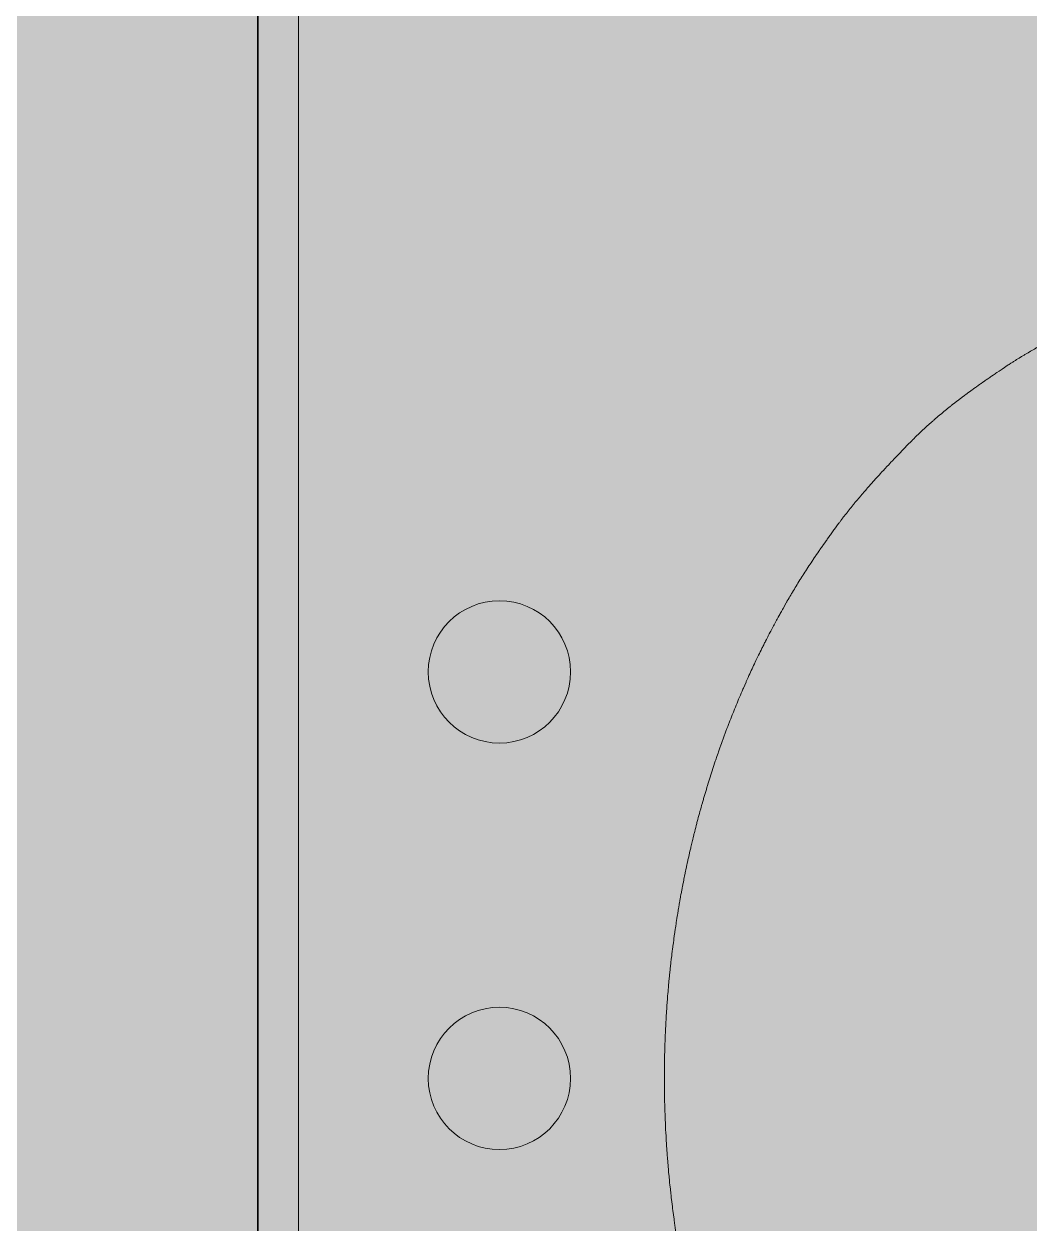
# Model space of a CAD drawing. Header units: millimetres. Extents: x 998 to 1067.2, y 1047.1 to 1079.2.
# Drawn here: x 1016.8177 to 1017.0651, y 1075.6138 to 1075.909 of the extents above; entities that cross this region are included whole.
import ezdxf
from ezdxf.lldxf.tags import DXFTag

# ---------------------------------------------------------------- set-up
doc = ezdxf.new("R2010")
doc.units = ezdxf.units.MM
doc.layers.add('AI-Hatch equip san', color=255, linetype='Continuous', lineweight=0)
doc.layers.add('ALVENARIA', color=4, linetype='Continuous')
doc.layers.add('MOBILIARIOS', color=8, linetype='Continuous')
tags = doc.linetypes.add('New Line2', pattern=[18.5, 12, -3, 0.5, -3]).pattern_tags.tags
tags[10:11] = [DXFTag(74, 4), DXFTag(75, 0), DXFTag(340, '0'), DXFTag(46, 1.0), DXFTag(50, 0.0), DXFTag(44, 0.0), DXFTag(45, 0.0)]
tags[8:9] = [DXFTag(74, 4), DXFTag(75, 0), DXFTag(340, '0'), DXFTag(46, 1.0), DXFTag(50, 0.0), DXFTag(44, 0.0), DXFTag(45, 0.0)]
tags[6:7] = [DXFTag(74, 4), DXFTag(75, 0), DXFTag(340, '0'), DXFTag(46, 1.0), DXFTag(50, 0.0), DXFTag(44, 0.0), DXFTag(45, 0.0)]
tags[4:5] = [DXFTag(74, 4), DXFTag(75, 0), DXFTag(340, '0'), DXFTag(46, 1.0), DXFTag(50, 0.0), DXFTag(44, 0.0), DXFTag(45, 0.0)]
tags = doc.linetypes.add('New Line3', pattern=[18.5, 12, -3, 0.5, -3]).pattern_tags.tags
tags[10:11] = [DXFTag(74, 4), DXFTag(75, 0), DXFTag(340, '0'), DXFTag(46, 1.0), DXFTag(50, 0.0), DXFTag(44, 0.0), DXFTag(45, 0.0)]
tags[8:9] = [DXFTag(74, 4), DXFTag(75, 0), DXFTag(340, '0'), DXFTag(46, 1.0), DXFTag(50, 0.0), DXFTag(44, 0.0), DXFTag(45, 0.0)]
tags[6:7] = [DXFTag(74, 4), DXFTag(75, 0), DXFTag(340, '0'), DXFTag(46, 1.0), DXFTag(50, 0.0), DXFTag(44, 0.0), DXFTag(45, 0.0)]
tags[4:5] = [DXFTag(74, 4), DXFTag(75, 0), DXFTag(340, '0'), DXFTag(46, 1.0), DXFTag(50, 0.0), DXFTag(44, 0.0), DXFTag(45, 0.0)]

# ---------------------------------------------------------------- blocks, each defined once
blk = doc.blocks.new('LAVATÓRIO MASTER COM PORTA TOALHA - LI 79C - DECA - PLANTA')
at = {"layer": 'AI-Hatch equip san'}
h = blk.add_hatch(color=256, dxfattribs=at)
edge = h.paths.add_edge_path()
edge.add_line((16.3347885227177, -12.35566387751117), (16.3347885227177, -12.6856626532748))
edge.add_line((16.3347885227177, -12.6856626532748), (16.09105404612383, -12.6856626533738))
edge.add_arc((16.09105404614211, -12.73067077554708), 0.04500812217327876, 90.00000002327349, 134.7901272919428)
edge.add_arc((15.88479092821533, -12.52289102432583), 0.2477663624295294, 225.2098727080607, 314.79012729193965, ccw=False)
edge.add_arc((15.67852781028856, -12.73067077554709), 0.04500812217329258, 45.20987270806676, 89.99999997673554)
edge.add_line((15.67852781030683, -12.6856626533738), (15.43479101988057, -12.6856626533738))
edge.add_line((15.43479101988057, -12.6856626533738), (15.43479101988057, -12.35566387751117))
edge.add_line((15.43479101988057, -12.35566387751117), (16.3347885227177, -12.35566387751117))
blk.add_lwpolyline([(16.3347885227177, -12.35566387751117), (16.3347885227177, -12.6856626532748), (16.09105404612383, -12.6856626533738, 0.1979605655553264), (16.05934528701276, -12.698728864896, -0.4120694685306276), (15.71023656941791, -12.698728864896, 0.1979605655553198), (15.67852781030683, -12.6856626533738), (15.43479101988057, -12.6856626533738), (15.43479101988057, -12.35566387751117)], format="xyb", close=True)
at = {"lineweight": 9}
for points in [[(15.43479101988057, -12.35566387751117), (15.43479101988057, -12.35566387751117), (16.3347885227177, -12.35566387751117), (16.3347885227177, -12.35566387751117)], [(15.43479101988057, -12.3656642611129), (15.43479101988057, -12.3656642611129), (16.3347885227177, -12.3656642611129), (16.3347885227177, -12.3656642611129)]]:
    blk.add_open_spline(points, degree=3, dxfattribs=at)
at = {"linetype": 'New Line2', "lineweight": 9}
blk.add_open_spline([(15.90228928568596, -12.4150969763529), (15.90228928568596, -12.40543209844813), (15.8944546492039, -12.39759746196607), (15.88479208513153, -12.39759746196607), (15.88479208513153, -12.39759746196607), (15.87512720722676, -12.39759746196607), (15.8672925707447, -12.40543209844813), (15.8672925707447, -12.4150969763529), (15.8672925707447, -12.4150969763529), (15.8672925707447, -12.42476416809006), (15.87512720722676, -12.43259649073972), (15.88479208513153, -12.43259649073972), (15.88479208513153, -12.43259649073972), (15.8944546492039, -12.43259649073972), (15.90228928568596, -12.42476416809006), (15.90228928568596, -12.4150969763529)], degree=3, knots=[0, 0, 0, 0, 0.25, 0.25, 0.25, 0.25000001, 0.5, 0.5, 0.5, 0.50000001, 0.75, 0.75, 0.75, 0.75000001, 1, 1, 1, 1], dxfattribs=at)
at = {"linetype": 'New Line3', "lineweight": 9}
blk.add_open_spline([(16.00229080787084, -12.4150969763529), (16.00229080787084, -12.40543209844813), (15.99445617138878, -12.39759746196607), (15.98478897965162, -12.39759746196607), (15.98478897965162, -12.39759746196607), (15.97512641557924, -12.39759746196607), (15.96728946526479, -12.40543209844813), (15.96728946526479, -12.4150969763529), (15.96728946526479, -12.4150969763529), (15.96728946526479, -12.42476416809006), (15.97512641557924, -12.43259649073972), (15.98478897965162, -12.43259649073972), (15.98478897965162, -12.43259649073972), (15.99445617138878, -12.43259649073972), (16.00229080787084, -12.42476416809006), (16.00229080787084, -12.4150969763529)], degree=3, knots=[0, 0, 0, 0, 0.25, 0.25, 0.25, 0.25000001, 0.5, 0.5, 0.5, 0.50000001, 0.75, 0.75, 0.75, 0.75000001, 1, 1, 1, 1], dxfattribs=at)
at = {"lineweight": 9}
for points, knots in [([(15.86529110572492, -12.45641508139131), (15.86529110572492, -12.45641508139131), (15.86219751181573, -12.45667423061931), (15.86219751181573, -12.45667423061931), (15.86219751181573, -12.45667423061931), (15.86219751181573, -12.45667423061931), (15.85909003491219, -12.45697040116559), (15.85909003491219, -12.45697040116559), (15.85909003491219, -12.45697040116559), (15.85909003491219, -12.45697040116559), (15.85596173351711, -12.45731284835972), (15.85596173351711, -12.45731284835972), (15.85596173351711, -12.45731284835972), (15.85596173351711, -12.45731284835972), (15.85281954912767, -12.45769694453693), (15.85281954912767, -12.45769694453693), (15.85281954912767, -12.45769694453693), (15.85281954912767, -12.45769694453693), (15.84965885407909, -12.45811806203242), (15.84965885407909, -12.45811806203242), (15.84965885407909, -12.45811806203242), (15.84965885407909, -12.45811806203242), (15.84647733453898, -12.45858777000816), (15.84647733453898, -12.45858777000816), (15.84647733453898, -12.45858777000816), (15.84647733453898, -12.45858777000816), (15.84579012631832, -12.45869420629823), (15.84579012631832, -12.45869420629823)], [0, 0, 0, 0, 0.1428571428571428, 0.1428571428571428, 0.1428571428571428, 0.1428571528571428, 0.2857142857142857, 0.2857142857142857, 0.2857142857142857, 0.2857142957142857, 0.4285714285714286, 0.4285714285714286, 0.4285714285714286, 0.4285714385714286, 0.5714285714285714, 0.5714285714285714, 0.5714285714285714, 0.5714285814285714, 0.7142857142857143, 0.7142857142857143, 0.7142857142857143, 0.7142857242857144, 0.8571428571428569, 0.8571428571428569, 0.8571428571428569, 0.8571428671428569, 1, 1, 1, 1]), ([(15.90429075070574, -12.45641508139131), (15.90429075070574, -12.45641508139131), (15.90268957868992, -12.45629707593928), (15.90268957868992, -12.45629707593928), (15.90268957868992, -12.45629707593928), (15.90268957868992, -12.45629707593928), (15.9010860928417, -12.45618832581682), (15.9010860928417, -12.45618832581682), (15.9010860928417, -12.45618832581682), (15.9010860928417, -12.45618832581682), (15.89948954849066, -12.45609114485632), (15.89948954849066, -12.45609114485632), (15.89948954849066, -12.45609114485632), (15.89948954849066, -12.45609114485632), (15.89788837647484, -12.45600321922539), (15.89788837647484, -12.45600321922539), (15.89788837647484, -12.45600321922539), (15.89788837647484, -12.45600321922539), (15.8962895182914, -12.45592454892404), (15.8962895182914, -12.45592454892404), (15.8962895182914, -12.45592454892404), (15.8962895182914, -12.45592454892404), (15.89469297394036, -12.45585744778465), (15.89469297394036, -12.45585744778465), (15.89469297394036, -12.45585744778465), (15.89469297394036, -12.45585744778465), (15.89309874342172, -12.45579960197483), (15.89309874342172, -12.45579960197483), (15.89309874342172, -12.45579960197483), (15.89309874342172, -12.45579960197483), (15.89150451290307, -12.45575563915936), (15.89150451290307, -12.45575563915936), (15.89150451290307, -12.45575563915936), (15.89150451290307, -12.45575563915936), (15.88991259621682, -12.45571630400869), (15.88991259621682, -12.45571630400869), (15.88991259621682, -12.45571630400869), (15.88991259621682, -12.45571630400869), (15.88832530719535, -12.45568853801997), (15.88832530719535, -12.45568853801997), (15.88832530719535, -12.45568853801997), (15.88832530719535, -12.45568853801997), (15.88673570434149, -12.45567234119322), (15.88673570434149, -12.45567234119322), (15.88673570434149, -12.45567234119322), (15.88673570434149, -12.45567234119322), (15.88514841532002, -12.45566539969604), (15.88514841532002, -12.45566539969604), (15.88514841532002, -12.45566539969604), (15.88514841532002, -12.45566539969604), (15.88479208513153, -12.45566308586365), (15.88479208513153, -12.45566308586365), (15.88479208513153, -12.45566308586365), (15.88479208513153, -12.45566308586365), (15.88162676241816, -12.45568391035519), (15.88162676241816, -12.45568391035519), (15.88162676241816, -12.45568391035519), (15.88162676241816, -12.45568391035519), (15.87845449820762, -12.4557440699974), (15.87845449820762, -12.4557440699974), (15.87845449820762, -12.4557440699974), (15.87845449820762, -12.4557440699974), (15.87527066483511, -12.45584356479029), (15.87527066483511, -12.45584356479029), (15.87527066483511, -12.45584356479029), (15.87527066483511, -12.45584356479029), (15.87208683146261, -12.45598239473386), (15.87208683146261, -12.45598239473386), (15.87208683146261, -12.45598239473386), (15.87208683146261, -12.45598239473386), (15.86889605659292, -12.4561628736605), (15.86889605659292, -12.4561628736605), (15.86889605659292, -12.4561628736605), (15.86889605659292, -12.4561628736605), (15.86570065405845, -12.45638500157021), (15.86570065405845, -12.45638500157021), (15.86570065405845, -12.45638500157021), (15.86570065405845, -12.45638500157021), (15.86529110572492, -12.45641508139131), (15.86529110572492, -12.45641508139131)], [0, 0, 0, 0, 0.05, 0.05, 0.05, 0.05000001, 0.1, 0.1, 0.1, 0.10000001, 0.15, 0.15, 0.15, 0.15000001, 0.2, 0.2, 0.2, 0.20000001, 0.25, 0.25, 0.25, 0.25000001, 0.3, 0.3, 0.3, 0.30000001, 0.35, 0.35, 0.35, 0.35000001, 0.4, 0.4, 0.4, 0.40000001, 0.45, 0.45, 0.45, 0.45000001, 0.5, 0.5, 0.5, 0.50000001, 0.55, 0.55, 0.55, 0.5500000100000001, 0.6, 0.6, 0.6, 0.60000001, 0.65, 0.65, 0.65, 0.6500000100000001, 0.7000000000000001, 0.7000000000000001, 0.7000000000000001, 0.7000000100000001, 0.7500000000000001, 0.7500000000000001, 0.7500000000000001, 0.7500000100000002, 0.8000000000000002, 0.8000000000000002, 0.8000000000000002, 0.8000000100000002, 0.8500000000000001, 0.8500000000000001, 0.8500000000000001, 0.8500000100000001, 0.9000000000000001, 0.9000000000000001, 0.9000000000000001, 0.9000000100000002, 0.9500000000000004, 0.9500000000000004, 0.9500000000000004, 0.9500000100000004, 1, 1, 1, 1]), ([(15.92379173011235, -12.45869420629823), (15.92379173011235, -12.45869420629823), (15.92218593043174, -12.4584489400646), (15.92218593043174, -12.4584489400646), (15.92218593043174, -12.4584489400646), (15.92218593043174, -12.4584489400646), (15.92058244458352, -12.45821292916053), (15.92058244458352, -12.45821292916053), (15.92058244458352, -12.45821292916053), (15.92058244458352, -12.45821292916053), (15.91899052789727, -12.45799311508321), (15.91899052789727, -12.45799311508321), (15.91899052789727, -12.45799311508321), (15.91899052789727, -12.45799311508321), (15.91739398354623, -12.45777792867068), (15.91739398354623, -12.45777792867068), (15.91739398354623, -12.45777792867068), (15.91739398354623, -12.45777792867068), (15.91581132218955, -12.45757662525251), (15.91581132218955, -12.45757662525251), (15.91581132218955, -12.45757662525251), (15.91581132218955, -12.45757662525251), (15.91422403316808, -12.45738226333151), (15.91422403316808, -12.45738226333151), (15.91422403316808, -12.45738226333151), (15.91422403316808, -12.45738226333151), (15.91265062714097, -12.45720178440487), (15.91265062714097, -12.45720178440487), (15.91265062714097, -12.45720178440487), (15.91265062714097, -12.45720178440487), (15.91107259344907, -12.4570328746402), (15.91107259344907, -12.4570328746402), (15.91107259344907, -12.4570328746402), (15.91107259344907, -12.4570328746402), (15.90950612891913, -12.45687322020509), (15.90950612891913, -12.45687322020509), (15.90950612891913, -12.45687322020509), (15.90950612891913, -12.45687322020509), (15.9079396643892, -12.45672282109956), (15.9079396643892, -12.45672282109956), (15.9079396643892, -12.45672282109956), (15.9079396643892, -12.45672282109956), (15.90638014135645, -12.45658399115599), (15.90638014135645, -12.45658399115599), (15.90638014135645, -12.45658399115599), (15.90638014135645, -12.45658399115599), (15.90482293215609, -12.45645673037439), (15.90482293215609, -12.45645673037439), (15.90482293215609, -12.45645673037439), (15.90482293215609, -12.45645673037439), (15.90429075070574, -12.45641508139131), (15.90429075070574, -12.45641508139131)], [0, 0, 0, 0, 0.0769230769230769, 0.0769230769230769, 0.0769230769230769, 0.0769230869230769, 0.1538461538461539, 0.1538461538461539, 0.1538461538461539, 0.1538461638461539, 0.2307692307692308, 0.2307692307692308, 0.2307692307692308, 0.2307692407692308, 0.3076923076923077, 0.3076923076923077, 0.3076923076923077, 0.3076923176923077, 0.3846153846153846, 0.3846153846153846, 0.3846153846153846, 0.3846153946153846, 0.4615384615384616, 0.4615384615384616, 0.4615384615384616, 0.4615384715384616, 0.5384615384615385, 0.5384615384615385, 0.5384615384615385, 0.5384615484615386, 0.6153846153846155, 0.6153846153846155, 0.6153846153846155, 0.6153846253846156, 0.6923076923076924, 0.6923076923076924, 0.6923076923076924, 0.6923077023076925, 0.7692307692307692, 0.7692307692307692, 0.7692307692307692, 0.7692307792307692, 0.8461538461538459, 0.8461538461538459, 0.8461538461538459, 0.846153856153846, 0.9230769230769228, 0.9230769230769228, 0.9230769230769228, 0.9230769330769228, 1, 1, 1, 1]), ([(15.94329039568656, -12.46257218938858), (15.94329039568656, -12.46257218938858), (15.94170310666509, -12.46219734854095), (15.94170310666509, -12.46219734854095), (15.94170310666509, -12.46219734854095), (15.94170310666509, -12.46219734854095), (15.94011813147602, -12.46183176302288), (15.94011813147602, -12.46183176302288), (15.94011813147602, -12.46183176302288), (15.94011813147602, -12.46183176302288), (15.9385493531137, -12.46147774666679), (15.9385493531137, -12.46147774666679), (15.9385493531137, -12.46147774666679), (15.9385493531137, -12.46147774666679), (15.93697826091897, -12.46113992713743), (15.93697826091897, -12.46113992713743), (15.93697826091897, -12.46113992713743), (15.93697826091897, -12.46113992713743), (15.93542336555101, -12.46081136293766), (15.93542336555101, -12.46081136293766), (15.93542336555101, -12.46081136293766), (15.93542336555101, -12.46081136293766), (15.93386847018304, -12.46049436789984), (15.93386847018304, -12.46049436789984), (15.93386847018304, -12.46049436789984), (15.93386847018304, -12.46049436789984), (15.93233208547421, -12.46019125585638), (15.93233208547421, -12.46019125585638), (15.93233208547421, -12.46019125585638), (15.93233208547421, -12.46019125585638), (15.9307910731006, -12.45989739914249), (15.9307910731006, -12.45989739914249), (15.9307910731006, -12.45989739914249), (15.9307910731006, -12.45989739914249), (15.92926625755374, -12.45961742542296), (15.92926625755374, -12.45961742542296), (15.92926625755374, -12.45961742542296), (15.92926625755374, -12.45961742542296), (15.92774144200688, -12.45934439320061), (15.92774144200688, -12.45934439320061), (15.92774144200688, -12.45934439320061), (15.92774144200688, -12.45934439320061), (15.92622819562198, -12.4590898716374), (15.92622819562198, -12.4590898716374), (15.92622819562198, -12.4590898716374), (15.92622819562198, -12.4590898716374), (15.92471726306947, -12.45884229157137), (15.92471726306947, -12.45884229157137), (15.92471726306947, -12.45884229157137), (15.92471726306947, -12.45884229157137), (15.92379173011235, -12.45869420629823), (15.92379173011235, -12.45869420629823)], [0, 0, 0, 0, 0.0769230769230769, 0.0769230769230769, 0.0769230769230769, 0.0769230869230769, 0.1538461538461539, 0.1538461538461539, 0.1538461538461539, 0.1538461638461539, 0.2307692307692308, 0.2307692307692308, 0.2307692307692308, 0.2307692407692308, 0.3076923076923077, 0.3076923076923077, 0.3076923076923077, 0.3076923176923077, 0.3846153846153846, 0.3846153846153846, 0.3846153846153846, 0.3846153946153846, 0.4615384615384616, 0.4615384615384616, 0.4615384615384616, 0.4615384715384616, 0.5384615384615385, 0.5384615384615385, 0.5384615384615385, 0.5384615484615386, 0.6153846153846155, 0.6153846153846155, 0.6153846153846155, 0.6153846253846156, 0.6923076923076924, 0.6923076923076924, 0.6923076923076924, 0.6923077023076925, 0.7692307692307692, 0.7692307692307692, 0.7692307692307692, 0.7692307792307692, 0.8461538461538459, 0.8461538461538459, 0.8461538461538459, 0.846153856153846, 0.9230769230769228, 0.9230769230769228, 0.9230769230769228, 0.9230769330769228, 1, 1, 1, 1]), ([(15.96278906126078, -12.46818554677354), (15.96278906126078, -12.46818554677354), (15.96124110738999, -12.46767650364712), (15.96124110738999, -12.46767650364712), (15.96124110738999, -12.46767650364712), (15.96124110738999, -12.46767650364712), (15.95968621202202, -12.46717440201788), (15.95968621202202, -12.46717440201788), (15.95968621202202, -12.46717440201788), (15.95968621202202, -12.46717440201788), (15.95816371030755, -12.46669312488018), (15.95816371030755, -12.46669312488018), (15.95816371030755, -12.46669312488018), (15.95816371030755, -12.46669312488018), (15.9566342670959, -12.46622110307205), (15.9566342670959, -12.46622110307205), (15.9566342670959, -12.46622110307205), (15.9566342670959, -12.46622110307205), (15.95513027604057, -12.46576527809066), (15.95513027604057, -12.46576527809066), (15.95513027604057, -12.46576527809066), (15.95513027604057, -12.46576527809066), (15.95362628498525, -12.46532333610363), (15.95362628498525, -12.46532333610363), (15.95362628498525, -12.46532333610363), (15.95362628498525, -12.46532333610363), (15.95214311842146, -12.46489527711097), (15.95214311842146, -12.46489527711097), (15.95214311842146, -12.46489527711097), (15.95214311842146, -12.46489527711097), (15.95065995185766, -12.46447878728026), (15.95065995185766, -12.46447878728026), (15.95065995185766, -12.46447878728026), (15.95065995185766, -12.46447878728026), (15.94919760978541, -12.4640784942763), (15.94919760978541, -12.4640784942763), (15.94919760978541, -12.4640784942763), (15.94919760978541, -12.4640784942763), (15.94773064004837, -12.46368745660192), (15.94773064004837, -12.46368745660192), (15.94773064004837, -12.46368745660192), (15.94773064004837, -12.46368745660192), (15.94628449480286, -12.46331492958668), (15.94628449480286, -12.46331492958668), (15.94628449480286, -12.46331492958668), (15.94628449480286, -12.46331492958668), (15.94484066338974, -12.462951657901), (15.94484066338974, -12.462951657901), (15.94484066338974, -12.462951657901), (15.94484066338974, -12.462951657901), (15.94329039568656, -12.46257218938858), (15.94329039568656, -12.46257218938858)], [0, 0, 0, 0, 0.0769230769230769, 0.0769230769230769, 0.0769230769230769, 0.0769230869230769, 0.1538461538461539, 0.1538461538461539, 0.1538461538461539, 0.1538461638461539, 0.2307692307692308, 0.2307692307692308, 0.2307692307692308, 0.2307692407692308, 0.3076923076923077, 0.3076923076923077, 0.3076923076923077, 0.3076923176923077, 0.3846153846153846, 0.3846153846153846, 0.3846153846153846, 0.3846153946153846, 0.4615384615384616, 0.4615384615384616, 0.4615384615384616, 0.4615384715384616, 0.5384615384615385, 0.5384615384615385, 0.5384615384615385, 0.5384615484615386, 0.6153846153846155, 0.6153846153846155, 0.6153846153846155, 0.6153846253846156, 0.6923076923076924, 0.6923076923076924, 0.6923076923076924, 0.6923077023076925, 0.7692307692307692, 0.7692307692307692, 0.7692307692307692, 0.7692307792307692, 0.8461538461538459, 0.8461538461538459, 0.8461538461538459, 0.846153856153846, 0.9230769230769228, 0.9230769230769228, 0.9230769230769228, 0.9230769330769228, 1, 1, 1, 1]), ([(15.98229004066738, -12.47575872019521), (15.98229004066738, -12.47575872019521), (15.98079067727684, -12.47510390562805), (15.98079067727684, -12.47510390562805), (15.98079067727684, -12.47510390562805), (15.98079067727684, -12.47510390562805), (15.97928437238912, -12.47446066022284), (15.97928437238912, -12.47446066022284), (15.97928437238912, -12.47446066022284), (15.97928437238912, -12.47446066022284), (15.97781971648447, -12.47384286697396), (15.97781971648447, -12.47384286697396), (15.97781971648447, -12.47384286697396), (15.97781971648447, -12.47384286697396), (15.97635043291504, -12.47323432905465), (15.97635043291504, -12.47323432905465), (15.97635043291504, -12.47323432905465), (15.97635043291504, -12.47323432905465), (15.9749135429991, -12.47265124329167), (15.9749135429991, -12.47265124329167), (15.9749135429991, -12.47265124329167), (15.9749135429991, -12.47265124329167), (15.97347665308317, -12.47207972669064), (15.97347665308317, -12.47207972669064), (15.97347665308317, -12.47207972669064), (15.97347665308317, -12.47207972669064), (15.97206984298834, -12.47152903458115), (15.97206984298834, -12.47152903458115), (15.97206984298834, -12.47152903458115), (15.97206984298834, -12.47152903458115), (15.97065609139633, -12.47098991163363), (15.97065609139633, -12.47098991163363), (15.97065609139633, -12.47098991163363), (15.97065609139633, -12.47098991163363), (15.96927241962543, -12.47046929934525), (15.96927241962543, -12.47046929934525), (15.96927241962543, -12.47046929934525), (15.96927241962543, -12.47046929934525), (15.96788874785453, -12.46996257005122), (15.96788874785453, -12.46996257005122), (15.96788874785453, -12.46996257005122), (15.96788874785453, -12.46996257005122), (15.96652821440756, -12.46947203758394), (15.96652821440756, -12.46947203758394), (15.96652821440756, -12.46947203758394), (15.96652821440756, -12.46947203758394), (15.9651630532958, -12.46899538811103), (15.9651630532958, -12.46899538811103), (15.9651630532958, -12.46899538811103), (15.9651630532958, -12.46899538811103), (15.96278906126078, -12.46818554677354), (15.96278906126078, -12.46818554677354)], [0, 0, 0, 0, 0.0769230769230769, 0.0769230769230769, 0.0769230769230769, 0.0769230869230769, 0.1538461538461539, 0.1538461538461539, 0.1538461538461539, 0.1538461638461539, 0.2307692307692308, 0.2307692307692308, 0.2307692307692308, 0.2307692407692308, 0.3076923076923077, 0.3076923076923077, 0.3076923076923077, 0.3076923176923077, 0.3846153846153846, 0.3846153846153846, 0.3846153846153846, 0.3846153946153846, 0.4615384615384616, 0.4615384615384616, 0.4615384615384616, 0.4615384715384616, 0.5384615384615385, 0.5384615384615385, 0.5384615384615385, 0.5384615484615386, 0.6153846153846155, 0.6153846153846155, 0.6153846153846155, 0.6153846253846156, 0.6923076923076924, 0.6923076923076924, 0.6923076923076924, 0.6923077023076925, 0.7692307692307692, 0.7692307692307692, 0.7692307692307692, 0.7692307792307692, 0.8461538461538459, 0.8461538461538459, 0.8461538461538459, 0.846153856153846, 0.9230769230769228, 0.9230769230769228, 0.9230769230769228, 0.9230769330769228, 1, 1, 1, 1]), ([(16.0017887062416, -12.48566423666883), (16.0017887062416, -12.48566423666883), (16.00035413015805, -12.48485208149896), (16.00035413015805, -12.48485208149896), (16.00035413015805, -12.48485208149896), (16.00035413015805, -12.48485208149896), (15.99891724024212, -12.48405149549104), (15.99891724024212, -12.48405149549104), (15.99891724024212, -12.48405149549104), (15.99891724024212, -12.48405149549104), (15.99753125463883, -12.48329024463381), (15.99753125463883, -12.48329024463381), (15.99753125463883, -12.48329024463381), (15.99753125463883, -12.48329024463381), (15.99613832753835, -12.48253593527375), (15.99613832753835, -12.48253593527375), (15.99613832753835, -12.48253593527375), (15.99613832753835, -12.48253593527375), (15.99479167708574, -12.48182096106437), (15.99479167708574, -12.48182096106437), (15.99479167708574, -12.48182096106437), (15.99479167708574, -12.48182096106437), (15.99344271280073, -12.48111524218457), (15.99344271280073, -12.48111524218457), (15.99344271280073, -12.48111524218457), (15.99344271280073, -12.48111524218457), (15.99212845600161, -12.48043960312587), (15.99212845600161, -12.48043960312587), (15.99212845600161, -12.48043960312587), (15.99212845600161, -12.48043960312587), (15.9908141992025, -12.47977321939674), (15.9908141992025, -12.47977321939674), (15.9908141992025, -12.47977321939674), (15.9908141992025, -12.47977321939674), (15.98953002222449, -12.47913691548871), (15.98953002222449, -12.47913691548871), (15.98953002222449, -12.47913691548871), (15.98953002222449, -12.47913691548871), (15.98824353141409, -12.47850986691026), (15.98824353141409, -12.47850986691026), (15.98824353141409, -12.47850986691026), (15.98824353141409, -12.47850986691026), (15.9869848065924, -12.47790827048813), (15.9869848065924, -12.47790827048813), (15.9869848065924, -12.47790827048813), (15.9869848065924, -12.47790827048813), (15.98572608177071, -12.47731592939557), (15.98572608177071, -12.47731592939557), (15.98572608177071, -12.47731592939557), (15.98572608177071, -12.47731592939557), (15.98449280910534, -12.47674904045933), (15.98449280910534, -12.47674904045933), (15.98449280910534, -12.47674904045933), (15.98449280910534, -12.47674904045933), (15.98325490877519, -12.47618677918788), (15.98325490877519, -12.47618677918788), (15.98325490877519, -12.47618677918788), (15.98325490877519, -12.47618677918788), (15.98229004066738, -12.47575872019521), (15.98229004066738, -12.47575872019521)], [0, 0, 0, 0, 0.0666666666666667, 0.0666666666666667, 0.0666666666666667, 0.06666667666666669, 0.1333333333333333, 0.1333333333333333, 0.1333333333333333, 0.1333333433333333, 0.2, 0.2, 0.2, 0.20000001, 0.2666666666666666, 0.2666666666666666, 0.2666666666666666, 0.2666666766666666, 0.3333333333333333, 0.3333333333333333, 0.3333333333333333, 0.3333333433333333, 0.4, 0.4, 0.4, 0.40000001, 0.4666666666666666, 0.4666666666666666, 0.4666666666666666, 0.4666666766666666, 0.5333333333333333, 0.5333333333333333, 0.5333333333333333, 0.5333333433333334, 0.6, 0.6, 0.6, 0.60000001, 0.6666666666666666, 0.6666666666666666, 0.6666666666666666, 0.6666666766666667, 0.7333333333333333, 0.7333333333333333, 0.7333333333333333, 0.7333333433333333, 0.8, 0.8, 0.8, 0.8000000100000001, 0.8666666666666666, 0.8666666666666666, 0.8666666666666666, 0.8666666766666666, 0.9333333333333332, 0.9333333333333332, 0.9333333333333332, 0.9333333433333333, 1, 1, 1, 1]), ([(16.0212896856482, -12.49854302776722), (16.0212896856482, -12.49854302776722), (16.01991526920687, -12.49753188301156), (16.01991526920687, -12.49753188301156), (16.01991526920687, -12.49753188301156), (16.01991526920687, -12.49753188301156), (16.01853159743597, -12.49652999358547), (16.01853159743597, -12.49652999358547), (16.01853159743597, -12.49652999358547), (16.01853159743597, -12.49652999358547), (16.01723122363122, -12.49559983296356), (16.01723122363122, -12.49559983296356), (16.01723122363122, -12.49559983296356), (16.01723122363122, -12.49559983296356), (16.01592390832928, -12.49467661383883), (16.01592390832928, -12.49467661383883), (16.01592390832928, -12.49467661383883), (16.01592390832928, -12.49467661383883), (16.01468138033434, -12.49381355435631), (16.01468138033434, -12.49381355435631), (16.01468138033434, -12.49381355435631), (16.01468138033434, -12.49381355435631), (16.01343422467461, -12.49295743637097), (16.01343422467461, -12.49295743637097), (16.01343422467461, -12.49295743637097), (16.01343422467461, -12.49295743637097), (16.01223797332753, -12.49214990886588), (16.01223797332753, -12.49214990886588), (16.01223797332753, -12.49214990886588), (16.01223797332753, -12.49214990886588), (16.01103478048327, -12.49135163669036), (16.01103478048327, -12.49135163669036), (16.01103478048327, -12.49135163669036), (16.01103478048327, -12.49135163669036), (16.00987323662208, -12.49059269966552), (16.00987323662208, -12.49059269966552), (16.00987323662208, -12.49059269966552), (16.00987323662208, -12.49059269966552), (16.0087070650961, -12.48984301797025), (16.0087070650961, -12.48984301797025), (16.0087070650961, -12.48984301797025), (16.0087070650961, -12.48984301797025), (16.00757791488841, -12.48912804376087), (16.00757791488841, -12.48912804376087), (16.00757791488841, -12.48912804376087), (16.00757791488841, -12.48912804376087), (16.00644413701593, -12.48842232488106), (16.00644413701593, -12.48842232488106), (16.00644413701593, -12.48842232488106), (16.00644413701593, -12.48842232488106), (16.00534043896456, -12.48775131348715), (16.00534043896456, -12.48775131348715), (16.00534043896456, -12.48775131348715), (16.00534043896456, -12.48775131348715), (16.00422979941601, -12.48708261592563), (16.00422979941601, -12.48708261592563), (16.00422979941601, -12.48708261592563), (16.00422979941601, -12.48708261592563), (16.00314923968857, -12.4864463120176), (16.00314923968857, -12.4864463120176), (16.00314923968857, -12.4864463120176), (16.00314923968857, -12.4864463120176), (16.00206173846395, -12.48581694960676), (16.00206173846395, -12.48581694960676), (16.00206173846395, -12.48581694960676), (16.00206173846395, -12.48581694960676), (16.0017887062416, -12.48566423666883), (16.0017887062416, -12.48566423666883)], [0, 0, 0, 0, 0.0588235294117647, 0.0588235294117647, 0.0588235294117647, 0.0588235394117647, 0.1176470588235294, 0.1176470588235294, 0.1176470588235294, 0.1176470688235294, 0.1764705882352941, 0.1764705882352941, 0.1764705882352941, 0.1764705982352941, 0.2352941176470588, 0.2352941176470588, 0.2352941176470588, 0.2352941276470588, 0.2941176470588235, 0.2941176470588235, 0.2941176470588235, 0.2941176570588235, 0.3529411764705883, 0.3529411764705883, 0.3529411764705883, 0.3529411864705883, 0.411764705882353, 0.411764705882353, 0.411764705882353, 0.411764715882353, 0.4705882352941177, 0.4705882352941177, 0.4705882352941177, 0.4705882452941177, 0.5294117647058824, 0.5294117647058824, 0.5294117647058824, 0.5294117747058824, 0.5882352941176471, 0.5882352941176471, 0.5882352941176471, 0.5882353041176471, 0.6470588235294118, 0.6470588235294118, 0.6470588235294118, 0.6470588335294118, 0.7058823529411766, 0.7058823529411766, 0.7058823529411766, 0.7058823629411767, 0.7647058823529413, 0.7647058823529413, 0.7647058823529413, 0.7647058923529414, 0.823529411764706, 0.823529411764706, 0.823529411764706, 0.823529421764706, 0.8823529411764706, 0.8823529411764706, 0.8823529411764706, 0.8823529511764706, 0.9411764705882352, 0.9411764705882352, 0.9411764705882352, 0.9411764805882352, 1, 1, 1, 1]), ([(16.04079066505481, -12.51566075980923), (16.04079066505481, -12.51566075980923), (16.03838427936629, -12.5133515550812), (16.03838427936629, -12.5133515550812), (16.03838427936629, -12.5133515550812), (16.03838427936629, -12.5133515550812), (16.0359640106834, -12.51105160568275), (16.0359640106834, -12.51105160568275), (16.0359640106834, -12.51105160568275), (16.0359640106834, -12.51105160568275), (16.03463818472233, -12.5098113915202), (16.03463818472233, -12.5098113915202), (16.03463818472233, -12.5098113915202), (16.03463818472233, -12.5098113915202), (16.03330541726407, -12.50857811885484), (16.03330541726407, -12.50857811885484), (16.03330541726407, -12.50857811885484), (16.03330541726407, -12.50857811885484), (16.03216469789441, -12.50753920811046), (16.03216469789441, -12.50753920811046), (16.03216469789441, -12.50753920811046), (16.03216469789441, -12.50753920811046), (16.03101472319519, -12.50650955269566), (16.03101472319519, -12.50650955269566), (16.03101472319519, -12.50650955269566), (16.03101472319519, -12.50650955269566), (16.02997581245082, -12.50559096123572), (16.02997581245082, -12.50559096123572), (16.02997581245082, -12.50559096123572), (16.02997581245082, -12.50559096123572), (16.02892996020926, -12.50467931127295), (16.02892996020926, -12.50467931127295), (16.02892996020926, -12.50467931127295), (16.02892996020926, -12.50467931127295), (16.02795583677189, -12.50384633161154), (16.02795583677189, -12.50384633161154), (16.02795583677189, -12.50384633161154), (16.02795583677189, -12.50384633161154), (16.02697708566973, -12.5030226072797), (16.02697708566973, -12.5030226072797), (16.02697708566973, -12.5030226072797), (16.02697708566973, -12.5030226072797), (16.02605155271261, -12.50225672875768), (16.02605155271261, -12.50225672875768), (16.02605155271261, -12.50225672875768), (16.02605155271261, -12.50225672875768), (16.02511907825831, -12.50150010556523), (16.02511907825831, -12.50150010556523), (16.02511907825831, -12.50150010556523), (16.02511907825831, -12.50150010556523), (16.02422825278707, -12.50078975902063), (16.02422825278707, -12.50078975902063), (16.02422825278707, -12.50078975902063), (16.02422825278707, -12.50078975902063), (16.02333279965106, -12.50008635397322), (16.02333279965106, -12.50008635397322), (16.02333279965106, -12.50008635397322), (16.02333279965106, -12.50008635397322), (16.02246742633614, -12.49942459790888), (16.02246742633614, -12.49942459790888), (16.02246742633614, -12.49942459790888), (16.02246742633614, -12.49942459790888), (16.02159973918884, -12.4987720971741), (16.02159973918884, -12.4987720971741), (16.02159973918884, -12.4987720971741), (16.02159973918884, -12.4987720971741), (16.0212896856482, -12.49854302776722), (16.0212896856482, -12.49854302776722)], [0, 0, 0, 0, 0.0588235294117647, 0.0588235294117647, 0.0588235294117647, 0.0588235394117647, 0.1176470588235294, 0.1176470588235294, 0.1176470588235294, 0.1176470688235294, 0.1764705882352941, 0.1764705882352941, 0.1764705882352941, 0.1764705982352941, 0.2352941176470588, 0.2352941176470588, 0.2352941176470588, 0.2352941276470588, 0.2941176470588235, 0.2941176470588235, 0.2941176470588235, 0.2941176570588235, 0.3529411764705883, 0.3529411764705883, 0.3529411764705883, 0.3529411864705883, 0.411764705882353, 0.411764705882353, 0.411764705882353, 0.411764715882353, 0.4705882352941177, 0.4705882352941177, 0.4705882352941177, 0.4705882452941177, 0.5294117647058824, 0.5294117647058824, 0.5294117647058824, 0.5294117747058824, 0.5882352941176471, 0.5882352941176471, 0.5882352941176471, 0.5882353041176471, 0.6470588235294118, 0.6470588235294118, 0.6470588235294118, 0.6470588335294118, 0.7058823529411766, 0.7058823529411766, 0.7058823529411766, 0.7058823629411767, 0.7647058823529413, 0.7647058823529413, 0.7647058823529413, 0.7647058923529414, 0.823529411764706, 0.823529411764706, 0.823529411764706, 0.823529421764706, 0.8823529411764706, 0.8823529411764706, 0.8823529411764706, 0.8823529511764706, 0.9411764705882352, 0.9411764705882352, 0.9411764705882352, 0.9411764805882352, 1, 1, 1, 1]), ([(16.06028933062902, -12.54027762263634), (16.06028933062902, -12.54027762263634), (16.05928512737055, -12.53875743475426), (16.05928512737055, -12.53875743475426), (16.05928512737055, -12.53875743475426), (16.05928512737055, -12.53875743475426), (16.0582693549501, -12.53723956070458), (16.0582693549501, -12.53723956070458), (16.0582693549501, -12.53723956070458), (16.0582693549501, -12.53723956070458), (16.05737390181408, -12.53591836240828), (16.05737390181408, -12.53591836240828), (16.05737390181408, -12.53591836240828), (16.05737390181408, -12.53591836240828), (16.0564691933485, -12.53460179177677), (16.0564691933485, -12.53460179177677), (16.0564691933485, -12.53460179177677), (16.0564691933485, -12.53460179177677), (16.05563389985469, -12.53341248192687), (16.05563389985469, -12.53341248192687), (16.05563389985469, -12.53341248192687), (16.05563389985469, -12.53341248192687), (16.05479166486371, -12.53222779974175), (16.05479166486371, -12.53222779974175), (16.05479166486371, -12.53222779974175), (16.05479166486371, -12.53222779974175), (16.05400264801776, -12.53113335701995), (16.05400264801776, -12.53113335701995), (16.05400264801776, -12.53113335701995), (16.05400264801776, -12.53113335701995), (16.05320437584224, -12.53004354196294), (16.05320437584224, -12.53004354196294), (16.05320437584224, -12.53004354196294), (16.05320437584224, -12.53004354196294), (16.05244081115261, -12.5290254557101), (16.05244081115261, -12.5290254557101), (16.05244081115261, -12.5290254557101), (16.05244081115261, -12.5290254557101), (16.0516726187982, -12.52801431095444), (16.0516726187982, -12.52801431095444), (16.0516726187982, -12.52801431095444), (16.0516726187982, -12.52801431095444), (16.05093450626489, -12.52705869817621), (16.05093450626489, -12.52705869817621), (16.05093450626489, -12.52705869817621), (16.05093450626489, -12.52705869817621), (16.05018482456962, -12.52610771306277), (16.05018482456962, -12.52610771306277), (16.05018482456962, -12.52610771306277), (16.05018482456962, -12.52610771306277), (16.04946522269546, -12.52520763226196), (16.04946522269546, -12.52520763226196), (16.04946522269546, -12.52520763226196), (16.04946522269546, -12.52520763226196), (16.04873405165933, -12.52431217912595), (16.04873405165933, -12.52431217912595), (16.04873405165933, -12.52431217912595), (16.04873405165933, -12.52431217912595), (16.04802370511474, -12.52345606114061), (16.04802370511474, -12.52345606114061), (16.04802370511474, -12.52345606114061), (16.04802370511474, -12.52345606114061), (16.04730641707297, -12.52261151231723), (16.04730641707297, -12.52261151231723), (16.04730641707297, -12.52261151231723), (16.04730641707297, -12.52261151231723), (16.04660532585794, -12.52179935714735), (16.04660532585794, -12.52179935714735), (16.04660532585794, -12.52179935714735), (16.04660532585794, -12.52179935714735), (16.04589497931335, -12.52099645730705), (16.04589497931335, -12.52099645730705), (16.04589497931335, -12.52099645730705), (16.04589497931335, -12.52099645730705), (16.04520082959551, -12.52022132345546), (16.04520082959551, -12.52022132345546), (16.04520082959551, -12.52022132345546), (16.04520082959551, -12.52022132345546), (16.04449973838049, -12.51945544493344), (16.04449973838049, -12.51945544493344), (16.04449973838049, -12.51945544493344), (16.04449973838049, -12.51945544493344), (16.04380790249503, -12.51871964623252), (16.04380790249503, -12.51871964623252), (16.04380790249503, -12.51871964623252), (16.04380790249503, -12.51871964623252), (16.0431114389448, -12.51798847519639), (16.0431114389448, -12.51798847519639), (16.0431114389448, -12.51798847519639), (16.0431114389448, -12.51798847519639), (16.04242423072413, -12.51728275631659), (16.04242423072413, -12.51728275631659), (16.04242423072413, -12.51728275631659), (16.04242423072413, -12.51728275631659), (16.04173008100629, -12.51658629276635), (16.04173008100629, -12.51658629276635), (16.04173008100629, -12.51658629276635), (16.04173008100629, -12.51658629276635), (16.04079066505481, -12.51566075980923), (16.04079066505481, -12.51566075980923)], [0, 0, 0, 0, 0.04, 0.04, 0.04, 0.04000001, 0.08, 0.08, 0.08, 0.08000001, 0.12, 0.12, 0.12, 0.12000001, 0.16, 0.16, 0.16, 0.16000001, 0.2, 0.2, 0.2, 0.20000001, 0.24, 0.24, 0.24, 0.24000001, 0.28, 0.28, 0.28, 0.28000001, 0.32, 0.32, 0.32, 0.32000001, 0.36, 0.36, 0.36, 0.36000001, 0.4, 0.4, 0.4, 0.40000001, 0.44, 0.44, 0.44, 0.44000001, 0.4799999999999999, 0.4799999999999999, 0.4799999999999999, 0.4800000099999999, 0.52, 0.52, 0.52, 0.5200000100000001, 0.56, 0.56, 0.56, 0.5600000100000001, 0.6, 0.6, 0.6, 0.60000001, 0.6400000000000001, 0.6400000000000001, 0.6400000000000001, 0.6400000100000002, 0.68, 0.68, 0.68, 0.6800000100000001, 0.7200000000000001, 0.7200000000000001, 0.7200000000000001, 0.7200000100000001, 0.7600000000000002, 0.7600000000000002, 0.7600000000000002, 0.7600000100000003, 0.8000000000000002, 0.8000000000000002, 0.8000000000000002, 0.8000000100000002, 0.8400000000000002, 0.8400000000000002, 0.8400000000000002, 0.8400000100000002, 0.8800000000000002, 0.8800000000000002, 0.8800000000000002, 0.8800000100000003, 0.9200000000000002, 0.9200000000000002, 0.9200000000000002, 0.9200000100000002, 0.9600000000000004, 0.9600000000000004, 0.9600000000000004, 0.9600000100000005, 1, 1, 1, 1]), ([(16.07979031003563, -12.60566189839238), (16.07979031003563, -12.60566189839238), (16.07977179937649, -12.60347532678117), (16.07977179937649, -12.60347532678117), (16.07977179937649, -12.60347532678117), (16.07977179937649, -12.60347532678117), (16.07970932590188, -12.60129106900236), (16.07970932590188, -12.60129106900236), (16.07970932590188, -12.60129106900236), (16.07970932590188, -12.60129106900236), (16.07960983110899, -12.59910681122354), (16.07960983110899, -12.59910681122354), (16.07960983110899, -12.59910681122354), (16.07960983110899, -12.59910681122354), (16.07947100116543, -12.59692718110952), (16.07947100116543, -12.59692718110952), (16.07947100116543, -12.59692718110952), (16.07947100116543, -12.59692718110952), (16.07929052223878, -12.59474986482788), (16.07929052223878, -12.59474986482788), (16.07929052223878, -12.59474986482788), (16.07929052223878, -12.59474986482788), (16.07907070816146, -12.59257486237864), (16.07907070816146, -12.59257486237864), (16.07907070816146, -12.59257486237864), (16.07907070816146, -12.59257486237864), (16.07881387276586, -12.59040680142658), (16.07881387276586, -12.59040680142658), (16.07881387276586, -12.59040680142658), (16.07881387276586, -12.59040680142658), (16.07851538838719, -12.5882433681393), (16.07851538838719, -12.5882433681393), (16.07851538838719, -12.5882433681393), (16.07851538838719, -12.5882433681393), (16.07817525502545, -12.58608456251681), (16.07817525502545, -12.58608456251681), (16.07817525502545, -12.58608456251681), (16.07817525502545, -12.58608456251681), (16.07779810034542, -12.58393269839149), (16.07779810034542, -12.58393269839149), (16.07779810034542, -12.58393269839149), (16.07779810034542, -12.58393269839149), (16.07738392434711, -12.58178777576336), (16.07738392434711, -12.58178777576336), (16.07738392434711, -12.58178777576336), (16.07738392434711, -12.58178777576336), (16.07692578553333, -12.57965210846479), (16.07692578553333, -12.57965210846479), (16.07692578553333, -12.57965210846479), (16.07692578553333, -12.57965210846479), (16.07643293923366, -12.5775256964958), (16.07643293923366, -12.5775256964958), (16.07643293923366, -12.5775256964958), (16.07643293923366, -12.5775256964958), (16.07589844395092, -12.57540622602399), (16.07589844395092, -12.57540622602399), (16.07589844395092, -12.57540622602399), (16.07589844395092, -12.57540622602399), (16.0753269273499, -12.57330063854653), (16.0753269273499, -12.57330063854653), (16.0753269273499, -12.57330063854653), (16.0753269273499, -12.57330063854653), (16.07471376176581, -12.57120430639864), (16.07471376176581, -12.57120430639864), (16.07471376176581, -12.57120430639864), (16.07471376176581, -12.57120430639864), (16.07406588869582, -12.56912185724511), (16.07406588869582, -12.56912185724511), (16.07406588869582, -12.56912185724511), (16.07406588869582, -12.56912185724511), (16.07337868047515, -12.56704866342116), (16.07337868047515, -12.56704866342116), (16.07337868047515, -12.56704866342116), (16.07337868047515, -12.56704866342116), (16.0726544509362, -12.56498935259156), (16.0726544509362, -12.56498935259156), (16.0726544509362, -12.56498935259156), (16.0726544509362, -12.56498935259156), (16.07189320007897, -12.5629462385887), (16.07189320007897, -12.5629462385887), (16.07189320007897, -12.5629462385887), (16.07189320007897, -12.5629462385887), (16.0714975347398, -12.56192815233587), (16.0714975347398, -12.56192815233587), (16.0714975347398, -12.56192815233587), (16.0714975347398, -12.56192815233587), (16.07109030023866, -12.56091700758021), (16.07109030023866, -12.56091700758021), (16.07109030023866, -12.56091700758021), (16.07109030023866, -12.56091700758021), (16.07068075190514, -12.55990354899216), (16.07068075190514, -12.55990354899216), (16.07068075190514, -12.55990354899216), (16.07068075190514, -12.55990354899216), (16.07025732057725, -12.55889934573368), (16.07025732057725, -12.55889934573368), (16.07025732057725, -12.55889934573368), (16.07025732057725, -12.55889934573368), (16.0698246339198, -12.55789745630759), (16.0698246339198, -12.55789745630759), (16.0698246339198, -12.55789745630759), (16.0698246339198, -12.55789745630759), (16.06938269193277, -12.55690019454629), (16.06938269193277, -12.55690019454629), (16.06938269193277, -12.55690019454629), (16.06938269193277, -12.55690019454629), (16.06893149461617, -12.55590756044977), (16.06893149461617, -12.55590756044977), (16.06893149461617, -12.55590756044977), (16.06893149461617, -12.55590756044977), (16.06847335580239, -12.55491724018565), (16.06847335580239, -12.55491724018565), (16.06847335580239, -12.55491724018565), (16.06847335580239, -12.55491724018565), (16.06800364782666, -12.55393154758631), (16.06800364782666, -12.55393154758631), (16.06800364782666, -12.55393154758631), (16.06800364782666, -12.55393154758631), (16.06752931218613, -12.55295279648416), (16.06752931218613, -12.55295279648416), (16.06752931218613, -12.55295279648416), (16.06752931218613, -12.55295279648416), (16.06704109355124, -12.55197404538199), (16.06704109355124, -12.55197404538199), (16.06704109355124, -12.55197404538199), (16.06704109355124, -12.55197404538199), (16.06654824725158, -12.55100454960941), (16.06654824725158, -12.55100454960941), (16.06654824725158, -12.55100454960941), (16.06654824725158, -12.55100454960941), (16.06604151795755, -12.55003505383682), (16.06604151795755, -12.55003505383682), (16.06604151795755, -12.55003505383682), (16.06604151795755, -12.55003505383682), (16.06553016099874, -12.54907249956141), (16.06553016099874, -12.54907249956141), (16.06553016099874, -12.54907249956141), (16.06553016099874, -12.54907249956141), (16.06500723487797, -12.54811457295079), (16.06500723487797, -12.54811457295079), (16.06500723487797, -12.54811457295079), (16.06500723487797, -12.54811457295079), (16.06447505342762, -12.54716358783734), (16.06447505342762, -12.54716358783734), (16.06447505342762, -12.54716358783734), (16.06447505342762, -12.54716358783734), (16.06393824431249, -12.54621491655629), (16.06393824431249, -12.54621491655629), (16.06393824431249, -12.54621491655629), (16.06393824431249, -12.54621491655629), (16.06338986603539, -12.54527318677242), (16.06338986603539, -12.54527318677242), (16.06338986603539, -12.54527318677242), (16.06338986603539, -12.54527318677242), (16.06283223242872, -12.54433608465333), (16.06283223242872, -12.54433608465333), (16.06283223242872, -12.54433608465333), (16.06283223242872, -12.54433608465333), (16.06226765732488, -12.54340129636663), (16.06226765732488, -12.54340129636663), (16.06226765732488, -12.54340129636663), (16.06226765732488, -12.54340129636663), (16.06169614072385, -12.54247344957712), (16.06169614072385, -12.54247344957712), (16.06169614072385, -12.54247344957712), (16.06169614072385, -12.54247344957712), (16.06111305496086, -12.54155254428478), (16.06111305496086, -12.54155254428478), (16.06111305496086, -12.54155254428478), (16.06111305496086, -12.54155254428478), (16.06028933062902, -12.54027762263634), (16.06028933062902, -12.54027762263634)], [0, 0, 0, 0, 0.0232558139534884, 0.0232558139534884, 0.0232558139534884, 0.0232558239534884, 0.0465116279069768, 0.0465116279069768, 0.0465116279069768, 0.0465116379069768, 0.0697674418604651, 0.0697674418604651, 0.0697674418604651, 0.0697674518604651, 0.0930232558139535, 0.0930232558139535, 0.0930232558139535, 0.0930232658139535, 0.1162790697674419, 0.1162790697674419, 0.1162790697674419, 0.1162790797674419, 0.1395348837209302, 0.1395348837209302, 0.1395348837209302, 0.1395348937209302, 0.1627906976744186, 0.1627906976744186, 0.1627906976744186, 0.1627907076744186, 0.186046511627907, 0.186046511627907, 0.186046511627907, 0.186046521627907, 0.2093023255813953, 0.2093023255813953, 0.2093023255813953, 0.2093023355813953, 0.2325581395348837, 0.2325581395348837, 0.2325581395348837, 0.2325581495348837, 0.2558139534883721, 0.2558139534883721, 0.2558139534883721, 0.2558139634883721, 0.2790697674418604, 0.2790697674418604, 0.2790697674418604, 0.2790697774418604, 0.3023255813953487, 0.3023255813953487, 0.3023255813953487, 0.3023255913953487, 0.3255813953488371, 0.3255813953488371, 0.3255813953488371, 0.3255814053488371, 0.3488372093023255, 0.3488372093023255, 0.3488372093023255, 0.3488372193023255, 0.3720930232558138, 0.3720930232558138, 0.3720930232558138, 0.3720930332558138, 0.3953488372093022, 0.3953488372093022, 0.3953488372093022, 0.3953488472093022, 0.4186046511627906, 0.4186046511627906, 0.4186046511627906, 0.4186046611627906, 0.4418604651162789, 0.4418604651162789, 0.4418604651162789, 0.4418604751162789, 0.4651162790697673, 0.4651162790697673, 0.4651162790697673, 0.4651162890697673, 0.4883720930232557, 0.4883720930232557, 0.4883720930232557, 0.4883721030232557, 0.5116279069767441, 0.5116279069767441, 0.5116279069767441, 0.5116279169767441, 0.5348837209302325, 0.5348837209302325, 0.5348837209302325, 0.5348837309302326, 0.5581395348837209, 0.5581395348837209, 0.5581395348837209, 0.558139544883721, 0.5813953488372093, 0.5813953488372093, 0.5813953488372093, 0.5813953588372094, 0.6046511627906977, 0.6046511627906977, 0.6046511627906977, 0.6046511727906978, 0.627906976744186, 0.627906976744186, 0.627906976744186, 0.6279069867441861, 0.6511627906976745, 0.6511627906976745, 0.6511627906976745, 0.6511628006976745, 0.6744186046511629, 0.6744186046511629, 0.6744186046511629, 0.6744186146511629, 0.6976744186046514, 0.6976744186046514, 0.6976744186046514, 0.6976744286046515, 0.7209302325581398, 0.7209302325581398, 0.7209302325581398, 0.7209302425581399, 0.7441860465116282, 0.7441860465116282, 0.7441860465116282, 0.7441860565116283, 0.7674418604651166, 0.7674418604651166, 0.7674418604651166, 0.7674418704651167, 0.790697674418605, 0.790697674418605, 0.790697674418605, 0.790697684418605, 0.8139534883720934, 0.8139534883720934, 0.8139534883720934, 0.8139534983720934, 0.8372093023255818, 0.8372093023255818, 0.8372093023255818, 0.8372093123255818, 0.8604651162790702, 0.8604651162790702, 0.8604651162790702, 0.8604651262790702, 0.8837209302325586, 0.8837209302325586, 0.8837209302325586, 0.8837209402325586, 0.906976744186047, 0.906976744186047, 0.906976744186047, 0.9069767541860471, 0.9302325581395354, 0.9302325581395354, 0.9302325581395354, 0.9302325681395355, 0.9534883720930238, 0.9534883720930238, 0.9534883720930238, 0.9534883820930239, 0.9767441860465123, 0.9767441860465123, 0.9767441860465123, 0.9767441960465123, 1, 1, 1, 1])]:
    blk.add_open_spline(points, degree=3, knots=knots, dxfattribs=at)

msp = doc.modelspace()

# ---------------------------------------------------------------- hatches: boundary and pattern name
at = {"layer": 'MOBILIARIOS', "ltscale": 0.05}
h = msp.add_hatch(color=256, dxfattribs=at)
h.dxf.hatch_style = 1
h.paths.add_polyline_path([(1017.825182593749, 1078.599628852427), (1016.625182593749, 1078.599628852427), (1016.625182593749, 1077.399628852427), (1017.325182593749, 1077.399628852427), (1017.325182593749, 1077.649628852427), (1017.575182593749, 1077.649628852427), (1017.575182593749, 1077.899628852427), (1017.825182593749, 1077.899628852427)])
h.paths.add_polyline_path([(1019.125182593749, 1078.349628852427), (1021.375182593749, 1078.349628852427), (1021.375182593749, 1074.549628852427), (1020.675182593749, 1074.549628852427), (1020.675182593749, 1073.649628852427), (1021.575182593749, 1073.649628852427), (1021.575182593749, 1078.199628852427), (1029.625182593749, 1078.199628852427), (1029.625182593749, 1070.799628852427), (1030.025182593749, 1070.799628852427), (1030.025182593749, 1078.599628852427), (1018.825182593749, 1078.599628852427), (1018.825182593749, 1077.399628852427), (1019.125182593749, 1077.399628852427)])
h.paths.add_polyline_path([(1017.825182593749, 1076.399628852427), (1016.625182593749, 1076.399628852427), (1016.625182593749, 1065.249628852427), (1024.475182593749, 1065.249628852427), (1024.475182593749, 1065.649628852427), (1024.275182593749, 1065.649628852427), (1018.825182593749, 1065.649628852427), (1017.025182593749, 1065.649628852427), (1017.025182593749, 1073.649628852427), (1019.325182593749, 1073.649628852427), (1019.325182593749, 1076.099628852427), (1019.125182593749, 1076.099628852427), (1019.125182593749, 1073.849628852427), (1018.125182593749, 1073.849628852427), (1016.875182593749, 1073.849628852427), (1016.875182593749, 1076.099628852427), (1017.205181369413, 1076.099628852427), (1017.825182593749, 1076.099628852427)])
h.paths.add_polyline_path([(1024.475182593749, 1072.149628852427), (1024.275182593749, 1072.149628852427), (1024.275182593749, 1073.649628852427), (1024.475182593749, 1073.649628852427), (1024.475182593749, 1073.899628852427), (1022.575182593749, 1073.899628852427), (1022.575182593749, 1073.649628852427), (1024.075182593749, 1073.649628852427), (1024.075182593749, 1072.149628852427), (1024.075182593749, 1071.149628852427), (1023.075182593749, 1071.149628852427), (1021.575182593749, 1071.149628852427), (1021.575182593749, 1072.649628852427), (1021.325182593749, 1072.649628852427), (1021.325182593749, 1070.749628852427), (1021.575182593749, 1070.749628852427), (1021.575182593749, 1070.949628852427), (1023.075182593749, 1070.949628852427), (1023.075182593749, 1070.749628852427), (1024.475182593749, 1070.749628852427)], flags=17)
h.paths.add_polyline_path([(1023.075182593749, 1072.649628852427), (1022.575182593749, 1072.649628852427), (1022.575182593749, 1072.149628852427), (1023.075182593749, 1072.149628852427)], flags=17)
h.paths.add_polyline_path([(1030.025182593749, 1068.199628852427), (1029.625182593749, 1068.199628852427), (1029.625182593749, 1065.649628852427), (1027.075182593749, 1065.649628852427), (1027.075182593749, 1065.249628852427), (1030.025182593749, 1065.249628852427)])

# ---------------------------------------------------------------- linework, layer by layer
at = {"layer": 'ALVENARIA'}
msp.add_line((1016.875182593749, 1076.099628852427), (1016.875182593749, 1073.849628852427), dxfattribs=at)

# ---------------------------------------------------------------- block references
at = {"layer": 'MOBILIARIOS', "rotation": 90}
msp.add_blockref('LAVATÓRIO MASTER COM PORTA TOALHA - LI 79C - DECA - PLANTA', (1004.519518716139, 1059.764840329709), dxfattribs=at)

doc.saveas('drawing.dxf')
